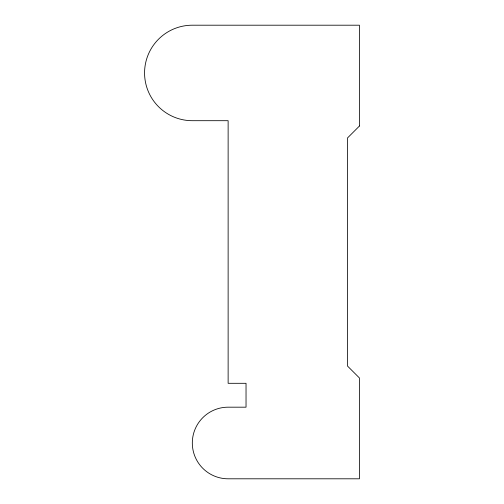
<?xml version="1.0" encoding="UTF-8"?>
<svg xmlns="http://www.w3.org/2000/svg" width="504" height="504" viewBox="0 0 504 504"><rect width="100%" height="100%" fill="white"/><g stroke="black" fill="none" stroke-linecap="round" stroke-linejoin="round"><path stroke-width="0.76" d="M359.434 126.025L347.495 137.964L347.495 366.036L359.434 377.975L359.434 478.8L228.129 478.8A35.809 35.809 0 0 1 192.314 442.991A35.809 35.809 0 0 1 228.129 407.182L246.034 407.182L246.034 383.305L228.129 383.305L228.129 120.695L192.314 120.695A47.748 47.748 0 0 1 144.566 72.948A47.748 47.748 0 0 1 192.314 25.2L359.434 25.2L359.434 126.025"/></g></svg>
